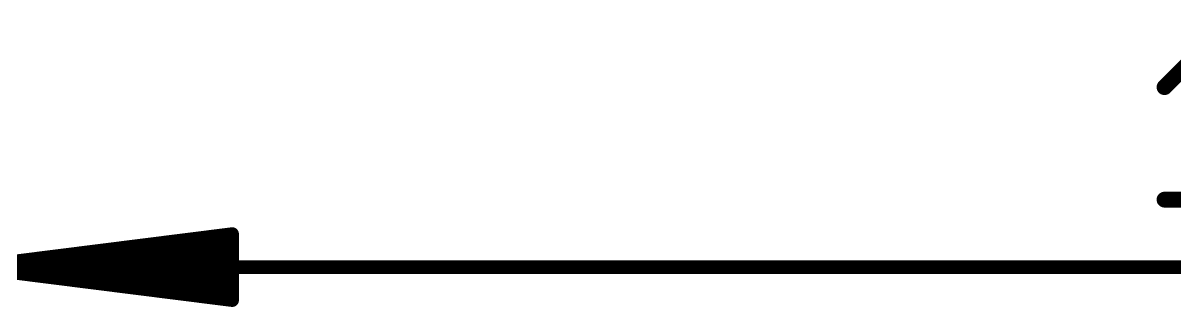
# Model space of a CAD drawing. Extents: x -19.6 to 14, y -19.9 to 18.9.
# Drawn here: x -13.45 to -2.34, y 16.19 to 18.93 of the extents above; entities that cross this region are included whole.
import ezdxf

# ---------------------------------------------------------------- set-up
doc = ezdxf.new("R2010")
doc.units = 0
doc.layers.add('47', color=253, linetype='CONTINUOUS')

msp = doc.modelspace()

# ---------------------------------------------------------------- linework, layer by layer
at = {"layer": '47'}
for points, const_width in [([(-2.4369, 18.3089), (-1.8946, 18.8512)], 0.1524), ([(-2.4369, 17.2242), (-1.3523, 17.2242)], 0.1524), ([(-13.9685, 16.5735), (-11.4335, 16.8927)], 0.13), ([(-13.9685, 16.5735), (-11.4335, 16.8335)], 0.13), ([(-11.4335, 16.8927), (-11.4335, 16.2543)], 0.13), ([(-13.9685, 16.5735), (-11.4335, 16.7035)], 0.13), ([(-13.9685, 16.5735), (13.905, 16.5735)], 0.13), ([(-11.4335, 16.2543), (-13.9685, 16.5735)], 0.13), ([(-11.4335, 16.4435), (-13.9685, 16.5735)], 0.13), ([(-11.4335, 16.3135), (-13.9685, 16.5735)], 0.13)]:
    msp.add_lwpolyline(points, dxfattribs=dict(at, const_width=const_width))
for points, const_width in [([(-2.4639, 18.3358, 1), (-2.41, 18.2819)], 0.0762), ([(-2.4369, 17.2623, 1), (-2.4369, 17.1861)], 0.0762), ([(-11.401, 16.8927, 1), (-11.466, 16.8927)], 0.065), ([(-11.4294, 16.8605, 1), (-11.4376, 16.925)], 0.065), ([(-11.4302, 16.8012, 1), (-11.4368, 16.8658)], 0.065), ([(-11.4318, 16.671, 1), (-11.4352, 16.736)], 0.065), ([(-11.4352, 16.411, 1), (-11.4318, 16.476)], 0.065), ([(-11.4368, 16.2812, 1), (-11.4302, 16.3458)], 0.065), ([(-11.466, 16.2543, 1), (-11.401, 16.2543)], 0.065), ([(-11.4376, 16.222, 1), (-11.4294, 16.2865)], 0.065)]:
    msp.add_lwpolyline(points, format="xyb", dxfattribs=dict(at, const_width=const_width))

doc.saveas('drawing.dxf')
